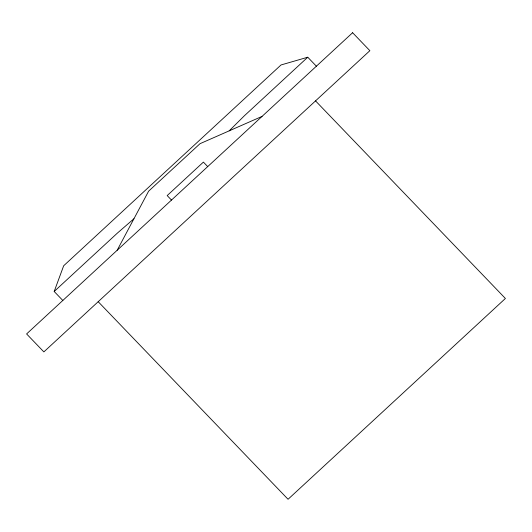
<?xml version="1.0" encoding="UTF-8"?>
<svg xmlns="http://www.w3.org/2000/svg" width="532" height="532" viewBox="0 0 532 532"><rect width="100%" height="100%" fill="white"/><g stroke="black" fill="none" stroke-linecap="round" stroke-linejoin="round"><path stroke-width="0.8" d="M62.823 300.467L54.191 291.483L63.674 265.767L281.016 64.964L307.755 57.217L316.387 66.194M117.16 250.266L148.621 191.174L200.025 143.68L262.05 116.395M229.186 130.852L244.368 115.783L307.755 57.217M54.191 291.483L117.585 232.916L133.938 218.752M315.536 100.887L505.4 298.472L288.058 499.275L98.194 301.691M207.719 166.596L203.404 162.107L167.181 195.577L171.497 200.065M352.61 32.725L26.6 333.936L43.863 351.898L369.873 50.686L352.61 32.725"/></g></svg>
